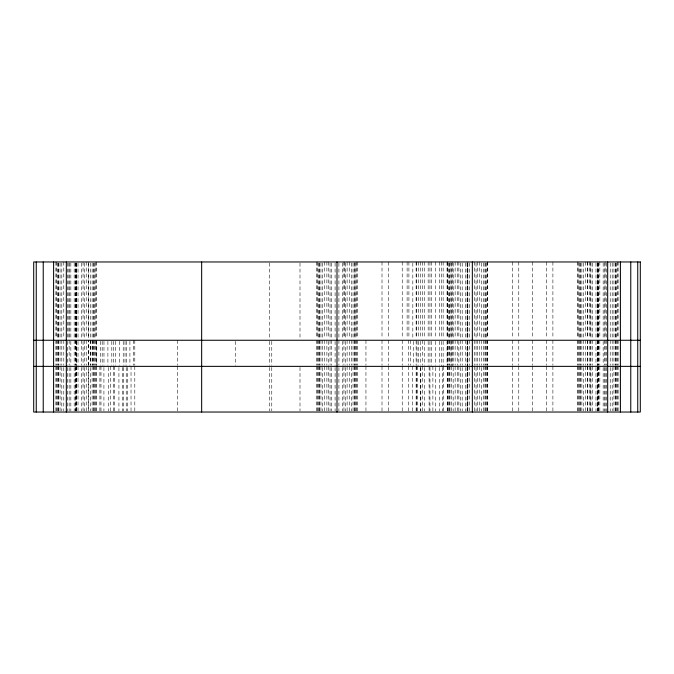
<?xml version="1.0" encoding="UTF-8"?>
<svg xmlns="http://www.w3.org/2000/svg" width="674" height="674" viewBox="0 0 674 674"><rect width="100%" height="100%" fill="white"/><g stroke="black" fill="none" stroke-linecap="round" stroke-linejoin="round"><path stroke-width="0.51" stroke-dasharray="3.37 2.53" d="M618.125 261.967L618.125 338.171M618.125 340.26L618.125 365.316M618.125 366.361L618.125 410.988M617.704 261.967L617.704 338.171M617.704 340.26L617.704 365.316M617.704 366.361L617.704 410.988M616.769 263.012L616.777 338.171M616.769 340.26L616.777 365.316M616.769 366.361L616.777 410.988M615.842 263.012L615.842 338.171M615.842 340.26L615.842 365.316M615.842 366.361L615.842 410.988M615.421 263.012L615.421 338.171M615.421 340.26L615.421 365.316M615.421 366.361L615.421 410.988M613.947 263.012L613.947 338.171M613.947 340.26L613.947 365.316M613.947 366.361L613.947 410.988M612.203 263.012L612.203 338.171M612.203 340.26L612.203 365.316M612.203 367.397L612.203 410.988M610.223 263.012L610.223 338.171M610.223 340.26L610.223 365.316M610.223 367.397L610.214 410.988M606.499 263.012L606.499 338.171M606.499 340.26L606.499 365.316M606.499 367.397L606.499 410.988M605.075 261.967L605.075 338.171M605.075 340.26L605.075 365.316M605.075 367.397L605.075 410.988M604.856 263.012L604.856 338.171M604.856 340.26L604.856 365.316M604.856 367.397L604.856 410.988M603.163 263.012L603.163 338.171M603.163 341.305L603.163 365.316M603.163 367.397L603.163 410.988M599.826 261.967L599.826 338.171M599.826 340.26L599.826 365.316M599.826 366.361L599.826 410.988M598.31 263.012L598.31 338.171M598.31 340.26L598.31 365.316M598.31 366.361L598.31 410.988M598.108 263.012L598.108 338.171M598.108 340.26L598.108 365.316M598.108 366.361L598.108 410.988M597.897 261.967L597.905 338.171M597.905 340.26L597.897 365.316M597.905 366.361L597.905 410.988M597.703 263.012L597.703 338.171M597.703 340.26L597.703 365.316M597.703 367.397L597.703 410.988M597.501 263.012L597.501 338.171M597.501 340.26L597.501 365.316M597.501 367.397L597.501 410.988M595.985 263.012L595.985 338.171M595.985 341.305L595.985 365.316M595.985 367.397L595.985 410.988M592.648 263.012L592.648 338.171M592.648 340.26L592.648 365.316M592.648 366.361L592.648 410.988M590.955 263.012L590.955 338.171M590.955 340.26L590.955 365.316M590.955 367.397L590.955 410.988M590.727 261.967L590.727 338.171M590.727 340.26L590.727 365.316M590.727 366.361L590.727 410.988M589.312 261.967L589.312 338.171M589.312 340.26L589.312 365.316M589.312 366.361L589.312 410.988M587.795 261.967L587.795 338.171M587.795 340.26L587.795 365.316M587.795 366.361L587.795 410.988M587.467 261.967L587.467 338.171M587.467 340.26L587.467 365.316M587.467 366.361L587.467 410.988M585.596 261.967L585.596 338.171M585.596 340.26L585.596 365.316M585.596 366.361L585.596 410.988M583.608 263.012L583.608 338.171M583.608 340.26L583.608 365.316M583.608 367.397L583.608 410.988M581.864 263.012L581.873 338.171M581.864 340.26L581.873 365.316M581.864 366.361L581.873 410.988M580.39 263.012L580.39 338.171M580.39 340.26L580.39 365.316M580.39 366.361L580.398 410.988M579.969 263.012L579.969 338.171M579.969 340.26L579.969 365.316M579.969 366.361L579.969 410.988M579.042 263.012L579.042 338.171M579.042 340.26L579.042 365.316M579.042 366.361L579.042 410.988M578.107 261.967L578.107 338.171M578.107 340.26L578.107 365.316M578.107 366.361L578.107 410.988M577.685 261.967L577.685 338.171M577.685 340.26L577.685 365.316M577.685 366.361L577.685 410.988M552.899 261.967L552.899 338.171M552.899 340.26L552.899 365.316M552.899 366.361L552.899 410.988M546.58 261.967L546.58 338.171M546.58 340.26L546.58 365.316M546.58 366.361L546.58 410.988M532.679 261.967L532.679 338.171M532.679 340.26L532.679 365.316M532.679 366.361L532.679 410.988M518.778 261.967L518.778 338.171M518.778 340.26L518.778 365.316M518.778 366.361L518.778 410.988M512.459 261.967L512.459 338.171M512.459 340.26L512.459 365.316M512.459 366.361L512.459 410.988M487.673 261.967L487.673 338.171M487.673 340.26L487.673 365.316M487.673 366.361L487.673 410.988M487.251 261.967L487.251 338.171M487.251 340.26L487.251 365.316M487.251 366.361L487.251 410.988M486.325 263.012L486.325 338.171M486.316 340.26L486.325 365.316M486.316 366.361L486.316 410.988M485.39 263.012L485.39 338.171M485.39 340.26L485.39 365.316M485.39 366.361L485.39 410.988M484.968 263.012L484.968 338.171M484.968 340.26L484.968 365.316M484.968 366.361L484.968 410.988M483.494 263.012L483.494 338.171M483.494 340.26L483.494 365.316M483.494 366.361L483.494 410.988M481.75 263.012L481.75 338.171M481.75 340.26L481.75 365.316M481.75 367.397L481.75 410.988M479.77 261.967L479.762 338.171M479.762 340.26L479.762 365.316M479.77 366.361L479.762 410.988M477.563 261.967L477.563 338.171M477.563 340.26L477.563 365.316M477.563 366.361L477.563 410.988M476.046 263.012L476.046 338.171M476.046 340.26L476.046 365.316M476.046 367.397L476.046 410.988M474.403 261.967L474.403 338.171M474.403 340.26L474.403 365.316M474.403 366.361L474.403 410.988M469.374 263.012L469.374 338.171M469.374 340.26L469.374 365.316M469.374 366.361L469.374 410.988M467.857 263.012L467.857 338.171M467.857 341.305L467.857 365.316M467.857 366.361L467.857 410.988M467.655 263.012L467.655 338.171M467.655 340.26L467.655 365.316M467.655 366.361L467.655 410.988M467.453 263.012L467.453 338.171M467.453 340.26L467.453 365.316M467.453 366.361L467.453 410.988M467.251 261.967L467.251 338.171M467.251 340.26L467.251 365.316M467.251 367.397L467.251 410.988M467.057 263.012L467.057 338.171M467.057 341.305L467.057 365.316M467.057 367.397L467.057 410.988M465.54 263.012L465.54 338.171M465.54 340.26L465.54 365.316M465.54 367.397L465.54 410.988M462.196 263.012L462.196 338.171M462.196 340.26L462.196 365.316M462.196 367.397L462.196 410.988M460.502 263.012L460.502 338.171M460.502 340.26L460.502 365.316M460.502 367.397L460.502 410.988M458.859 261.967L458.859 338.171M458.859 341.305L458.859 365.316M458.859 366.361L458.859 410.988M457.343 261.967L457.343 338.171M457.343 340.26L457.343 365.316M457.343 366.361L457.343 410.988M455.144 261.967L455.144 338.171M455.144 340.26L455.144 365.316M455.144 366.361L455.144 410.988M453.164 263.012L453.155 338.171M453.155 340.26L453.164 365.316M453.164 367.397L453.155 410.988M452.776 261.967L452.776 338.171M452.776 340.26L452.776 366.361M451.411 263.012L451.411 338.171M451.42 340.26L451.411 365.316M451.411 366.361L451.42 410.988M450.999 261.967L450.999 338.171M450.999 341.305L450.999 366.361M449.946 263.012L449.937 338.171M449.946 340.26L449.937 365.316M449.937 366.361L449.946 410.988M449.524 263.012L449.516 338.171M449.516 340.26L449.524 365.316M449.516 366.361L449.524 410.988M448.589 263.012L448.589 338.171M448.589 340.26L448.589 365.316M448.589 366.361L448.589 410.988M447.654 261.967L447.662 338.171M447.662 340.26L447.654 365.316M447.662 366.361L447.654 410.988M447.233 261.967L447.233 338.171M447.233 340.26L447.233 365.316M447.233 366.361L447.233 410.988M447.073 261.967L447.073 338.171M447.073 341.305L447.073 365.316M443.644 366.361L443.644 410.988M443.147 261.967L443.147 338.171M443.147 341.305L443.147 366.361M442.565 367.397L442.565 410.988M441.36 261.967L441.36 338.171M441.36 341.305L441.36 366.361M439.625 367.397L439.625 410.988M439.583 261.967L439.583 338.171M439.583 341.305L439.583 365.316M435.657 261.967L435.657 338.171M435.657 341.305L435.657 365.316M435.269 367.397L435.269 410.988M432.885 366.361L432.885 410.988M431.731 261.967L431.731 338.171M431.731 341.305L431.731 365.316M429.953 261.967L429.953 338.171M429.953 341.305L429.953 365.316M429.953 367.397L429.953 410.988M429.111 366.361L429.111 410.988M428.167 261.967L428.167 338.171M428.167 341.305L428.167 365.316M424.628 367.397L424.628 410.988M424.241 261.967L424.241 338.171M424.241 341.305L424.241 365.316M422.446 261.967L422.446 338.171M422.446 340.26L422.446 365.316M422.446 366.361L422.446 410.988M420.82 367.397L420.82 410.988M420.315 261.967L420.315 338.171M420.315 341.305L420.315 365.316M420.273 367.397L420.273 410.988M418.537 261.967L418.537 338.171M418.537 341.305L418.537 365.316M417.332 366.361L417.332 410.988M417.004 341.305L417.004 365.316M416.751 261.967L416.751 338.171M416.254 366.361L416.254 410.988M416.128 261.967L416.128 338.171M416.128 340.26L416.128 365.316M416.128 366.361L416.128 410.988M413.642 341.305L413.642 365.316M412.825 263.012L412.825 338.171M412.522 366.361L412.522 410.988M410.281 340.26L410.281 365.316M408.907 261.967L408.907 338.171M408.747 340.26L408.747 365.316M408.747 366.361L408.747 410.988M407.121 261.967L407.121 338.171M402.226 261.967L402.226 338.171M402.226 340.26L402.226 365.316M402.226 366.361L402.226 410.988M388.325 261.967L388.325 338.171M388.325 340.26L388.325 365.316M388.325 366.361L388.325 410.988M382.006 261.967L382.006 338.171M382.006 340.26L382.006 365.316M382.006 366.361L382.006 410.988M365.948 340.26L365.948 365.316M365.948 366.361L365.948 410.988M357.22 261.967L357.22 338.171M357.22 340.26L357.22 365.316M357.22 366.361L357.22 410.988M356.799 261.967L356.799 338.171M356.799 340.26L356.799 365.316M356.799 366.361L356.799 410.988M355.872 263.012L355.872 338.171M355.872 340.26L355.872 365.316M355.872 366.361L355.872 410.988M354.945 261.967L354.945 338.171M354.945 340.26L354.945 365.316M354.937 366.361L354.945 410.988M354.516 263.012L354.516 338.171M354.516 340.26L354.516 365.316M354.516 366.361L354.516 410.988M353.041 263.012L353.041 338.171M353.041 340.26L353.041 365.316M353.041 366.361L353.041 410.988M351.306 263.012L351.297 338.171M351.306 340.26L351.297 365.316M351.306 367.397L351.306 410.988M349.317 261.967L349.317 338.171M349.317 340.26L349.317 365.316M349.317 366.361L349.317 410.988M347.11 261.967L347.11 338.171M347.11 340.26L347.11 365.316M347.11 366.361L347.11 410.988M345.594 263.012L345.594 338.171M345.594 341.305L345.594 365.316M345.594 367.397L345.594 410.988M344.178 261.967L344.178 338.171M343.951 261.967L343.951 338.171M343.951 340.26L343.951 365.316M343.951 366.361L343.951 410.988M342.257 263.012L342.257 338.171M342.257 341.305L342.257 365.316M342.257 367.397L342.257 410.988M338.921 263.012L338.921 338.171M338.921 340.26L338.921 365.316M338.921 367.397L338.921 410.988M335.088 263.012L335.088 338.171M335.088 341.305L335.088 365.316M335.088 367.397L335.088 410.988M331.751 263.012L331.751 338.171M331.751 340.26L331.751 365.316M331.751 367.397L331.751 410.988M330.049 263.012L330.049 338.171M330.049 340.26L330.049 365.316M330.049 367.397L330.049 410.988M328.406 261.967L328.406 338.171M328.406 341.305L328.406 365.316M328.406 366.361L328.406 410.988M326.89 261.967L326.89 338.171M326.89 340.26L326.89 365.316M326.89 366.361L326.89 410.988M324.691 261.967L324.691 338.171M324.691 340.26L324.691 365.316M324.691 366.361L324.691 410.988M322.711 263.012L322.703 338.171M322.703 340.26L322.711 365.316M322.711 367.397L322.703 410.988M320.959 263.012L320.967 338.171M320.967 340.26L320.959 365.316M320.959 366.361L320.967 410.988M319.484 263.012L319.493 338.171M319.484 340.26L319.484 365.316M319.493 366.361L319.493 410.988M319.063 263.012L319.072 338.171M319.072 340.26L319.063 365.316M319.072 366.361L319.072 410.988M318.136 263.012L318.136 338.171M318.136 340.26L318.136 365.316M318.136 366.361L318.136 410.988M317.21 261.967L317.21 338.171M317.21 340.26L317.21 365.316M317.21 366.361L317.21 410.988M316.78 261.967L316.78 338.171M316.78 340.26L316.78 365.316M316.78 366.361L316.78 410.988M299.997 263.012L299.997 338.171M299.997 367.397L299.997 410.988M271.774 341.305L271.774 365.316M271.774 367.397L271.774 410.988M269.33 263.012L269.33 338.171M269.33 341.305L269.33 365.316M269.33 367.397L269.33 410.988M235.496 341.305L235.496 365.316M177.607 340.26L177.607 365.316M177.607 366.361L177.607 410.988M134.8 340.26L134.8 365.316M134.8 366.361L134.8 410.988M133.275 340.26L133.275 365.316M131.034 366.361L131.034 410.988M129.913 341.305L129.913 365.316M127.302 367.397L127.302 410.988M126.543 341.305L126.543 365.316M126.223 367.397L126.223 410.988M125.019 341.305L125.019 365.316M123.232 341.305L123.232 365.316M123.283 367.397L123.283 410.988M122.735 367.397L122.735 410.988M119.315 341.305L119.315 365.316M118.927 367.397L118.927 410.988M115.389 341.305L115.389 365.316M114.437 366.361L114.437 410.988M113.603 341.305L113.603 365.316M113.603 366.361L113.603 410.988M111.817 341.305L111.817 365.316M110.671 366.361L110.671 410.988M108.278 367.397L108.278 410.988M107.899 341.305L107.899 365.316M103.973 341.305L103.973 365.316M103.922 367.397L103.922 410.988M102.187 341.305L102.187 365.316M100.982 366.361L100.982 410.988M100.409 341.305L100.409 365.316M99.904 366.361L99.904 410.988M96.483 341.305L96.483 365.316M96.315 261.967L96.315 338.171M96.315 340.26L96.315 365.316M96.315 366.361L96.315 410.988M95.893 261.967L95.893 338.171M95.893 340.26L95.893 365.316M95.893 366.361L95.893 410.988M94.967 263.012L94.967 338.171M94.967 340.26L94.967 365.316M94.967 366.361L94.967 410.988M94.031 263.012L94.031 338.171M94.031 340.26L94.04 365.316M94.031 366.361L94.04 410.988M93.619 263.012L93.61 338.171M93.619 340.26L93.61 365.316M93.61 366.361L93.619 410.988M92.557 340.26L92.557 365.316M92.136 263.012L92.136 338.171M92.144 340.26L92.144 365.316M92.136 366.361L92.144 410.988M90.779 340.26L90.779 365.316M90.4 263.012L90.392 338.171M90.4 340.26L90.4 365.316M90.4 367.397L90.392 410.988M88.412 261.967L88.412 338.171L88.412 263.012M88.412 366.361L88.412 410.988L88.412 367.397M86.213 261.967L86.213 338.171M86.213 340.26L86.213 365.316M86.213 366.361L86.213 410.988M84.688 263.012L84.688 338.171M84.688 340.26L84.688 365.316M84.688 367.397L84.688 410.988M83.054 261.967L83.054 338.171M83.054 341.305L83.054 365.316M83.054 366.361L83.054 410.988M81.352 263.012L81.352 338.171M81.352 340.26L81.352 365.316M81.352 367.397L81.352 410.988M78.016 263.012L78.016 338.171M78.016 341.305L78.016 365.316M78.016 366.361L78.016 410.988M76.499 263.012L76.499 338.171M76.499 341.305L76.499 365.316M76.499 366.361L76.499 410.988M76.297 263.012L76.297 338.171M76.297 341.305L76.297 365.316M76.297 366.361L76.297 410.988M76.103 263.012L76.095 338.171M76.095 340.26L76.103 365.316M76.095 366.361L76.103 410.988M75.901 263.012L75.901 338.171M75.901 340.26L75.901 365.316M75.901 366.361L75.901 410.988M75.699 263.012L75.699 338.171M75.699 340.26L75.699 365.316M75.699 367.397L75.699 410.988M74.182 263.012L74.182 338.171M74.182 340.26L74.182 365.316M74.182 367.397L74.182 410.988M70.846 263.012L70.846 338.171M70.846 341.305L70.846 365.316M70.846 367.397L70.846 410.988M69.152 263.012L69.152 338.171M69.152 340.26L69.152 365.316M69.152 367.397L69.152 410.988M68.925 263.012L68.925 338.171M67.51 263.012L67.51 338.171M67.51 341.305L67.51 365.316M67.51 367.397L67.51 410.988M63.786 261.967L63.786 338.171M63.786 340.26L63.786 365.316M63.786 367.397L63.786 410.988M61.806 263.012L61.797 338.171M61.806 340.26L61.797 365.316M61.806 367.397L61.797 410.988M60.062 263.012L60.053 338.171M60.053 340.26L60.062 365.316M60.053 366.361L60.062 410.988M58.587 263.012L58.587 338.171M58.579 340.26L58.579 365.316M58.579 366.361L58.587 410.988M58.158 263.012L58.166 338.171M58.166 340.26L58.158 365.316M58.158 366.361L58.166 410.988M57.231 263.012L57.231 338.171M57.231 340.26L57.231 365.316M57.231 366.361L57.231 410.988M56.304 261.967L56.304 338.171M56.304 340.26L56.304 365.316M56.304 366.361L56.304 410.988M55.883 261.967L55.883 338.171M55.883 340.26L55.883 365.316M55.883 366.361L55.883 410.988M88.412 365.316L88.412 340.26L88.412 365.316"/><path stroke-width="1.01" d="M33.7 340.26L640.3 340.26M33.7 366.361L640.3 366.361M637.739 261.967L637.739 412.033M630.763 261.967L630.763 412.033M620.4 261.967L620.4 412.033M607.678 261.967L607.678 412.033M472.339 261.967L472.339 412.033M337 261.967L337 412.033M201.661 261.967L201.661 412.033M66.322 261.967L66.322 412.033M53.6 261.967L53.6 412.033M43.237 261.967L43.237 412.033M36.253 261.967L36.253 412.033M640.3 261.967L33.7 261.967L33.7 412.033L640.3 412.033L640.3 261.967"/></g></svg>
